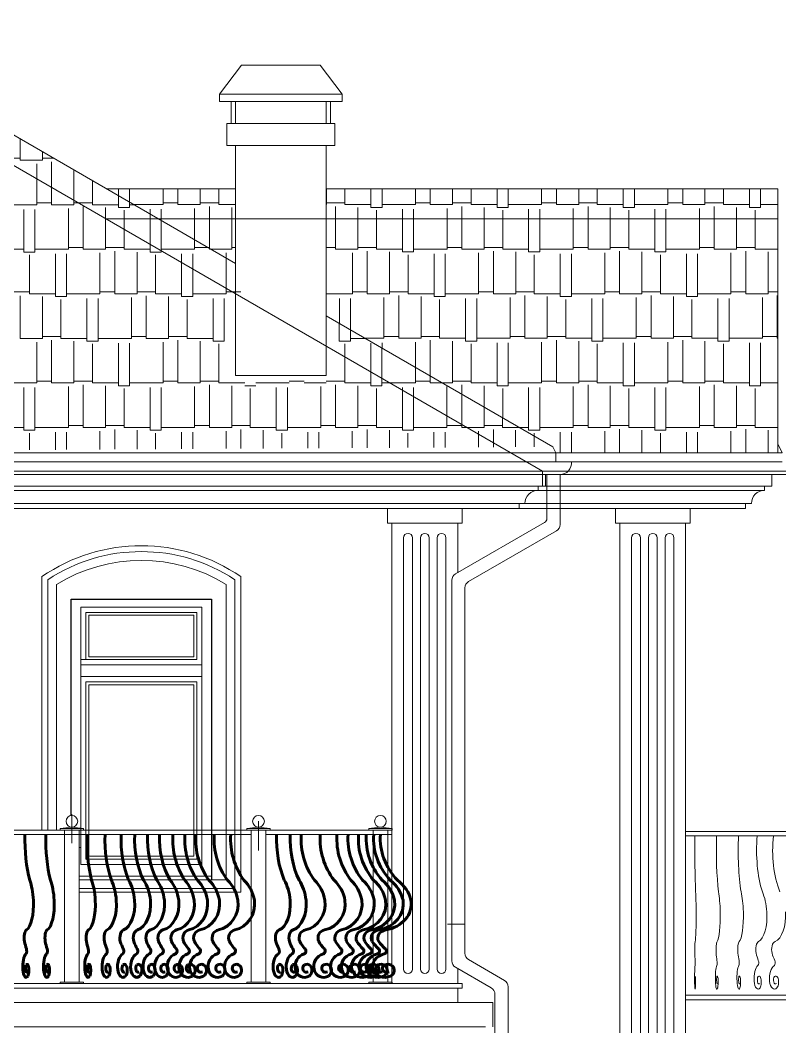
# Model space of a CAD drawing. Header units: millimetres. Extents: x -133165 to 20117, y 15722 to 63536.
# Drawn here: x -30201 to -25002, y 51679 to 58565 of the extents above; entities that cross this region are included whole.
import ezdxf

# ---------------------------------------------------------------- set-up
doc = ezdxf.new("R2010")
doc.units = ezdxf.units.MM
doc.layers.get('0').update_dxf_attribs({"lineweight": 15})
doc.layers.add('balustrade', color=60, linetype='Continuous')
for name, color, linetype, lineweight in [('doors', 32, 'Continuous', 15), ('friz', 173, 'Continuous', 15), ('hatch', 8, 'Continuous', 5), ('wall', 5, 'Continuous', 60)]:
    doc.layers.add(name, color=color, linetype=linetype, lineweight=lineweight)
pattern_1 = [(0, (-6668.25, 0), (647.7, 304.8), [152.4, -127, 177.8, -76.2, 228.6, -101.6]), (0, (-6515.85, 12.7), (647.7, 304.8), [127, -482.6, 101.6, -152.4]), (0, (-6211.05, -19.05), (647.7, 304.8), [76.2, -787.4]), (90, (-6668.25, 0), (-215.9, 304.8), [292.1, -927.1]), (90, (-6515.85, 0), (-215.9, 304.8), [285.75, -933.45]), (90, (-6388.85, 0), (-215.9, 304.8), [266.7, -952.5]), (90, (-6211.05, -19.05), (-215.9, 304.8), [292.1, -927.1]), (90, (-6134.85, -19.05), (-215.9, 304.8), [292.1, -927.1]), (90, (-5906.25, 0), (-215.9, 304.8), [279.4, -939.8])]

# ---------------------------------------------------------------- blocks, each defined once
blk = doc.blocks.new('A$C5A567AD7')
at = {"layer": 'wall', "color": 251, "ltscale": 100, "const_width": 10}
blk.add_lwpolyline([(89.3, 0, -0.185604), (4.2, -271.8, 0.164154), (-62.6, -391.3, 0.401799), (62.1, -567.2, -0.487781), (98, -636.6, -0.054114), (64.8, -679.6, 0.566041), (70, -710.3, -0.405124), (126.7, -803.9, -0.498628), (38.7, -842.2, -0.46591), (30.4, -780.5, -0.316922), (68.1, -775.9, -0.956284), (45.2, -817.3)], format="xyb", dxfattribs=at)

msp = doc.modelspace()

# ---------------------------------------------------------------- hatches: boundary and pattern name
at = {"ltscale": 10}
h = msp.add_hatch(dxfattribs=at)
h.set_pattern_fill('AR-RSHKE', color=256, style=0)
h.set_pattern_definition(pattern_1)
h.paths.add_polyline_path([(-28726.9, 57204.6), (-28726.9, 57411), (-29611.9, 57411), (-29254.4, 57204.6)])
h = msp.add_hatch(dxfattribs=at)
h.set_pattern_fill('AR-RSHKE', color=256, style=0)
h.set_pattern_definition(pattern_1)
h.paths.add_polyline_path([(-25016.3, 57204.6), (-25016.3, 57411), (-28106.9, 57411), (-28106.9, 57204.6)])
h = msp.add_hatch(dxfattribs=at)
h.set_pattern_fill('AR-RSHKE', color=256, style=0)
h.set_pattern_definition(pattern_1)
h.paths.add_polyline_path([(-28726.9, 56900), (-28726.9, 57204.6), (-29254.4, 57204.6)])
h = msp.add_hatch(dxfattribs=at)
h.set_pattern_fill('AR-RSHKE', color=256, style=0)
h.set_pattern_definition(pattern_1)
h.paths.add_polyline_path([(-28106.9, 57204.6), (-28106.9, 56542.1), (-26556.9, 55647.2), (-26536.2, 55604.5), (-25016.3, 55604.5), (-25016.3, 57204.6)])

# ---------------------------------------------------------------- linework, layer by layer
for p, q in [((-28726.9, 56900), (-31610.4, 58564.8)), ((-26626.9, 55479.8), (-31606.9, 58355)), ((-28686.9, 58257.9), (-28836.9, 58057.9)), ((-28686.9, 58257.9), (-28146.9, 58257.6)), ((-28146.9, 58257.6), (-27996.9, 58057.6)), ((-28836.9, 58007.9), (-28836.9, 58057.9)), ((-28836.9, 58057.9), (-27996.9, 58057.6)), ((-27996.9, 58007.6), (-27996.9, 58057.6)), ((-28836.9, 58007.9), (-27996.9, 58007.6)), ((-28756.9, 57857.9), (-28756.9, 58007.9)), ((-28756.9, 58007.9), (-28756.9, 57857.9)), ((-28726.9, 58007.9), (-28726.9, 57857.9)), ((-28106.9, 58007.6), (-28106.9, 57857.6)), ((-28076.9, 57857.6), (-28076.9, 58007.6)), ((-28076.9, 58007.6), (-28076.9, 57857.6)), ((-28786.9, 57707.9), (-28786.9, 57857.9)), ((-28786.9, 57857.9), (-28756.9, 57857.9)), ((-28046.9, 57857.9), (-28786.9, 57857.9)), ((-28046.9, 57707.6), (-28046.9, 57857.6)), ((-30201.4, 57607.2), (-30201.4, 57751.3)), ((-28786.9, 57707.6), (-28046.9, 57707.6)), ((-28726.9, 57707.6), (-28726.9, 56134.3)), ((-28726.9, 57557.2), (-28726.9, 57707.2)), ((-28106.9, 57707.6), (-28106.9, 56134.3)), ((-28106.9, 57557.2), (-28106.9, 57707.2)), ((-30049, 57607.2), (-30049, 57663.3)), ((-30303, 57619.9), (-30201.4, 57619.9)), ((-30201.4, 57607.2), (-30049, 57607.2)), ((-30087.1, 57302.4), (-30087.1, 57581.8)), ((-30049, 57619.9), (-29973.7, 57619.9)), ((-29985.5, 57302.4), (-29985.5, 57594.5)), ((-29833.1, 57302.4), (-29833.1, 57538.7)), ((-29706.1, 57302.4), (-29706.1, 57465.4)), ((-29611.9, 57411), (-28726.9, 57411)), ((-29528.3, 57283.3), (-29528.3, 57362.7)), ((-28106.9, 57411), (-25016.3, 57411)), ((-25016.3, 55604.5), (-25016.3, 57411)), ((-30315.7, 57302.4), (-30087.1, 57302.4)), ((-30087.1, 57315.1), (-29985.5, 57315.1)), ((-29985.5, 57302.4), (-29833.1, 57302.4)), ((-29833.1, 57315.1), (-29706.1, 57315.1)), ((-29706.1, 57302.4), (-29528.3, 57302.4)), ((-29452.1, 57283.3), (-29452.1, 57318.7)), ((-29452.1, 57302.4), (-29423.8, 57302.4)), ((-30176, 56978.6), (-30176, 57270.6)), ((-30099.8, 56978.6), (-30099.8, 57270.6)), ((-29871.2, 56997.6), (-29871.2, 57277)), ((-29769.6, 56997.6), (-29769.6, 57289.7)), ((-29617.2, 56997.6), (-29617.2, 57283.3)), ((-29528.3, 57283.3), (-29452.1, 57283.3)), ((-29490.2, 56997.6), (-29490.2, 57264.3)), ((-29312.4, 56978.6), (-29312.4, 57238.1)), ((-25016.3, 57204.6), (-29614.4, 57204.6)), ((-29236.2, 56978.6), (-29236.2, 57194.1)), ((-29007.6, 56997.6), (-29007.6, 57062.1)), ((-30353.8, 56997.6), (-30176, 56997.6)), ((-30176, 56978.6), (-30099.8, 56978.6)), ((-30137.9, 56692.8), (-30137.9, 56959.5)), ((-30099.8, 56997.6), (-29871.2, 56997.6)), ((-29960.1, 56673.8), (-29960.1, 56965.8)), ((-29883.9, 56673.8), (-29883.9, 56965.8)), ((-29871.2, 57010.3), (-29769.6, 57010.3)), ((-29769.6, 56997.6), (-29617.2, 56997.6)), ((-29655.3, 56692.8), (-29655.3, 56972.2)), ((-29617.2, 57010.3), (-29490.2, 57010.3)), ((-29553.7, 56692.8), (-29553.7, 56984.9)), ((-29490.2, 56997.6), (-29312.4, 56997.6)), ((-29401.3, 56692.8), (-29401.3, 56978.6)), ((-29312.4, 56978.6), (-29236.2, 56978.6)), ((-29274.3, 56692.8), (-29274.3, 56959.5)), ((-29236.2, 56997.6), (-29007.6, 56997.6)), ((-29096.5, 56673.8), (-29096.5, 56965.8)), ((-29020.3, 56673.8), (-29020.3, 56965.8)), ((-29007.6, 57010.3), (-28917.9, 57010.3)), ((-28906, 56997.6), (-28906, 57003.4)), ((-28906, 56997.6), (-28895.9, 56997.6)), ((-28791.7, 56692.8), (-28791.7, 56937.4)), ((-30264.9, 56705.5), (-30137.9, 56705.5)), ((-30201.4, 56388), (-30201.4, 56680.1)), ((-30137.9, 56692.8), (-29960.1, 56692.8)), ((-30049, 56388), (-30049, 56673.8)), ((-29960.1, 56673.8), (-29883.9, 56673.8)), ((-29883.9, 56692.8), (-29655.3, 56692.8)), ((-29655.3, 56705.5), (-29553.7, 56705.5)), ((-29553.7, 56692.8), (-29401.3, 56692.8)), ((-29401.3, 56705.5), (-29274.3, 56705.5)), ((-29337.8, 56388), (-29337.8, 56680.1)), ((-29274.3, 56692.8), (-29096.5, 56692.8)), ((-29185.4, 56388), (-29185.4, 56673.8)), ((-29096.5, 56673.8), (-29020.3, 56673.8)), ((-29020.3, 56692.8), (-28791.7, 56692.8)), ((-28791.7, 56705.5), (-28690.1, 56705.5)), ((-29922, 56388), (-29922, 56654.7)), ((-29744.2, 56368.9), (-29744.2, 56661.1)), ((-29668, 56368.9), (-29668, 56661.1)), ((-29439.4, 56388), (-29439.4, 56667.4)), ((-29058.4, 56388), (-29058.4, 56654.7)), ((-28880.6, 56368.9), (-28880.6, 56661.1)), ((-28804.4, 56368.9), (-28804.4, 56661.1)), ((-26556.9, 55647.2), (-28106.9, 56542.1)), ((-28017, 56368.9), (-28017, 56490.2)), ((-30049, 56400.7), (-29922, 56400.7)), ((-29439.4, 56400.7), (-29337.8, 56400.7)), ((-29185.4, 56400.7), (-29058.4, 56400.7)), ((-27940.8, 56368.9), (-27940.8, 56446.2)), ((-30201.4, 56388), (-30049, 56388)), ((-30087.1, 56083.2), (-30087.1, 56362.6)), ((-29985.5, 56083.2), (-29985.5, 56375.3)), ((-29922, 56388), (-29744.2, 56388)), ((-29833.1, 56083.2), (-29833.1, 56368.9)), ((-29744.2, 56368.9), (-29668, 56368.9)), ((-29706.1, 56083.2), (-29706.1, 56349.9)), ((-29668, 56388), (-29439.4, 56388)), ((-29528.3, 56064.2), (-29528.3, 56356.2)), ((-29452.1, 56064.2), (-29452.1, 56356.2)), ((-29337.8, 56388), (-29185.4, 56388)), ((-29223.5, 56083.2), (-29223.5, 56362.6)), ((-29121.9, 56083.2), (-29121.9, 56375.3)), ((-29058.4, 56388), (-28880.6, 56388)), ((-28969.5, 56083.2), (-28969.5, 56368.9)), ((-28880.6, 56368.9), (-28804.4, 56368.9)), ((-28842.5, 56083.2), (-28842.5, 56349.9)), ((-28017, 56368.9), (-27940.8, 56368.9)), ((-27978.9, 56083.2), (-27978.9, 56349.9)), ((-27940.8, 56388), (-27840, 56388)), ((-27801.1, 56064.2), (-27801.1, 56356.2)), ((-27724.9, 56064.2), (-27724.9, 56321.5)), ((-28726.9, 56134.3), (-28106.9, 56134.3)), ((-27496.3, 56083.2), (-27496.3, 56189.5)), ((-27394.7, 56083.2), (-27394.7, 56130.9)), ((-30315.7, 56083.2), (-30087.1, 56083.2)), ((-30087.1, 56095.9), (-29985.5, 56095.9)), ((-29985.5, 56083.2), (-29833.1, 56083.2)), ((-29871.2, 55778.4), (-29871.2, 56057.8)), ((-29833.1, 56095.9), (-29706.1, 56095.9)), ((-29769.6, 55778.4), (-29769.6, 56070.5)), ((-29706.1, 56083.2), (-29528.3, 56083.2)), ((-29617.2, 55778.4), (-29617.2, 56064.2)), ((-29528.3, 56064.2), (-29452.1, 56064.2)), ((-29452.1, 56083.2), (-29223.5, 56083.2)), ((-29223.5, 56095.9), (-29121.9, 56095.9)), ((-29121.9, 56083.2), (-28969.5, 56083.2)), ((-29007.6, 55778.4), (-29007.6, 56057.8)), ((-28969.5, 56095.9), (-28842.5, 56095.9)), ((-28906, 55778.4), (-28906, 56070.5)), ((-28842.5, 56083.2), (-28664.7, 56083.2)), ((-28753.6, 55778.4), (-28753.6, 56064.2)), ((-28664.7, 56064.2), (-28588.5, 56064.2)), ((-28588.5, 56083.2), (-28359.9, 56083.2)), ((-28359.9, 56095.9), (-28258.3, 56095.9)), ((-28258.3, 56083.2), (-28105.9, 56083.2)), ((-28144, 55778.4), (-28144, 56057.8)), ((-28105.9, 56095.9), (-27978.9, 56095.9)), ((-28042.4, 55778.4), (-28042.4, 56070.5)), ((-27978.9, 56083.2), (-27801.1, 56083.2)), ((-27890, 55778.4), (-27890, 56064.2)), ((-27801.1, 56064.2), (-27724.9, 56064.2)), ((-27724.9, 56083.2), (-27496.3, 56083.2)), ((-27496.3, 56095.9), (-27394.7, 56095.9)), ((-27394.7, 56083.2), (-27312.1, 56083.2)), ((-27280.4, 55778.4), (-27280.4, 56057.8)), ((-30176, 55759.3), (-30176, 56051.4)), ((-30099.8, 55759.3), (-30099.8, 56051.4)), ((-29490.2, 55778.4), (-29490.2, 56045.1)), ((-29312.4, 55759.3), (-29312.4, 56051.4)), ((-29236.2, 55759.3), (-29236.2, 56051.4)), ((-28626.6, 55778.4), (-28626.6, 56045.1)), ((-28448.8, 55759.3), (-28448.8, 56051.4)), ((-28372.6, 55759.3), (-28372.6, 56051.4)), ((-27763, 55778.4), (-27763, 56045.1)), ((-27585.2, 55759.3), (-27585.2, 56051.4)), ((-27509, 55759.3), (-27509, 56051.4)), ((-27178.8, 55778.4), (-27178.8, 56006.2)), ((-27026.4, 55778.4), (-27026.4, 55918.2)), ((-30353.8, 55778.4), (-30176, 55778.4)), ((-30099.8, 55778.4), (-29871.2, 55778.4)), ((-29871.2, 55791.1), (-29769.6, 55791.1)), ((-29769.6, 55778.4), (-29617.2, 55778.4)), ((-29617.2, 55791.1), (-29490.2, 55791.1)), ((-29490.2, 55778.4), (-29312.4, 55778.4)), ((-29236.2, 55778.4), (-29007.6, 55778.4)), ((-29007.6, 55791.1), (-28906, 55791.1)), ((-28906, 55778.4), (-28753.6, 55778.4)), ((-28753.6, 55791.1), (-28626.6, 55791.1)), ((-28626.6, 55778.4), (-28448.8, 55778.4)), ((-28372.6, 55778.4), (-28144, 55778.4)), ((-28144, 55791.1), (-28042.4, 55791.1)), ((-28042.4, 55778.4), (-27890, 55778.4)), ((-27890, 55791.1), (-27763, 55791.1)), ((-27763, 55778.4), (-27585.2, 55778.4)), ((-27509, 55778.4), (-27280.4, 55778.4)), ((-27280.4, 55791.1), (-27178.8, 55791.1)), ((-27178.8, 55778.4), (-27026.4, 55778.4)), ((-27026.4, 55791.1), (-26899.4, 55791.1)), ((-26899.4, 55778.4), (-26899.4, 55844.9)), ((-26899.4, 55778.4), (-26784.2, 55778.4)), ((-30176, 55759.3), (-30099.8, 55759.3)), ((-30137.9, 55625.5), (-30137.9, 55740.3)), ((-29960.1, 55626.6), (-29960.1, 55746.7)), ((-29883.9, 55627.1), (-29883.9, 55746.7)), ((-29655.3, 55628.4), (-29655.3, 55753)), ((-29553.7, 55629.1), (-29553.7, 55765.7)), ((-29401.3, 55630), (-29401.3, 55759.3)), ((-29312.4, 55759.3), (-29236.2, 55759.3)), ((-29274.3, 55630.8), (-29274.3, 55740.3)), ((-29096.5, 55631.8), (-29096.5, 55746.7)), ((-29020.3, 55632.3), (-29020.3, 55746.7)), ((-28791.7, 55633.7), (-28791.7, 55753)), ((-28690.1, 55634.3), (-28690.1, 55765.7)), ((-28537.7, 55635.2), (-28537.7, 55759.3)), ((-28448.8, 55759.3), (-28372.6, 55759.3)), ((-28410.7, 55636), (-28410.7, 55740.3)), ((-28232.9, 55637), (-28232.9, 55746.7)), ((-28156.7, 55637.5), (-28156.7, 55746.7)), ((-27928.1, 55638.9), (-27928.1, 55753)), ((-27826.5, 55639.5), (-27826.5, 55765.7)), ((-27674.1, 55640.4), (-27674.1, 55759.3)), ((-27585.2, 55759.3), (-27509, 55759.3)), ((-27547.1, 55641.2), (-27547.1, 55740.3)), ((-27369.3, 55642.3), (-27369.3, 55746.7)), ((-27293.1, 55642.7), (-27293.1, 55746.7)), ((-27064.5, 55644.1), (-27064.5, 55753)), ((-26962.9, 55644.7), (-26962.9, 55765.7)), ((-26810.5, 55645.7), (-26810.5, 55759.3)), ((-26683.5, 55646.4), (-26683.5, 55720.3)), ((-26556.9, 55647.2), (-26536.2, 55604.5)), ((-25016.3, 55666.5), (-24986.2, 55604.5)), ((-45682.6, 55604.5), (-24986.2, 55604.5)), ((-26536.2, 55604.5), (-26536.2, 55543.2)), ((-44437.6, 55543.2), (-24986.2, 55543.2)), ((-26168.3, 55543.2), (-26276.2, 55543.2)), ((-45611.9, 55456.7), (-25056.9, 55456.7)), ((-44346.9, 55479.8), (-24901, 55479.8)), ((-26626.9, 55479.8), (-26626.9, 55378.2)), ((-26606.9, 55456.7), (-26606.9, 55378.2)), ((-26246.8, 55456.7), (-26606.9, 55456.7)), ((-26596.7, 55457.7), (-26596.7, 55155)), ((-26488.8, 55456.7), (-26596.7, 55456.7)), ((-26506.7, 55457.7), (-26506.7, 55114.6)), ((-25056.9, 55456.7), (-25056.9, 55378.2)), ((-24956.8, 55456.7), (-25056.9, 55456.7)), ((-45561.9, 55378.2), (-25106.9, 55378.2)), ((-44296.7, 55378.2), (-25056.9, 55378.2)), ((-26606.9, 55378.2), (-26656.9, 55378.2)), ((-26656.9, 55348.2), (-26656.9, 55378.2)), ((-25056.9, 55378.2), (-25106.9, 55378.2)), ((-25106.9, 55348.2), (-25106.9, 55378.2)), ((-45561.9, 55348.2), (-25106.9, 55348.2)), ((-45431.9, 55258.2), (-25236.9, 55258.2)), ((-26746.9, 55258.2), (-26786.9, 55258.2)), ((-26786.9, 55258.2), (-26786.9, 55224.2)), ((-26786.9, 55258.2), (-26746.9, 55258.2)), ((-26786.9, 55258.2), (-26786.9, 55258.2)), ((-25196.9, 55258.2), (-25236.9, 55258.2)), ((-25236.9, 55258.2), (-25236.9, 55224.2)), ((-25236.9, 55258.2), (-25196.9, 55258.2)), ((-25236.9, 55258.2), (-25236.9, 55258.2)), ((-45431.9, 55224.2), (-25236.9, 55224.2)), ((-27686.9, 55224.2), (-27686.9, 55124.2)), ((-27176.9, 55224.2), (-27176.9, 55124.2)), ((-26126.9, 55224.2), (-26126.9, 55124.2)), ((-25616.9, 55224.2), (-25616.9, 55124.2)), ((-27686.9, 55124.2), (-27176.9, 55124.2)), ((-27656.9, 55124.2), (-27656.9, 51974.3)), ((-27222.4, 54776.4), (-26611.7, 55129)), ((-27206.9, 55124.2), (-27206.9, 54785.4)), ((-26126.9, 55124.2), (-25616.9, 55124.2)), ((-26096.9, 55124.2), (-26096.9, 48414.6)), ((-25646.9, 48414.6), (-25646.9, 55124.2)), ((-27576.9, 55024.2), (-27576.9, 52074.3)), ((-27516.9, 55024.2), (-27516.9, 52074.3)), ((-27461.9, 55024.2), (-27461.9, 52074.3)), ((-27401.9, 55024.2), (-27401.9, 52074.3)), ((-27346.9, 55024.2), (-27346.9, 52074.3)), ((-27286.9, 55024.2), (-27286.9, 52074.3)), ((-27132.4, 54724.5), (-26531.7, 55071.3)), ((-26016.9, 55024.2), (-26016.9, 48514.6)), ((-25956.9, 55024.2), (-25956.9, 48514.6)), ((-25901.9, 55024.2), (-25901.9, 48514.6)), ((-25841.9, 55024.2), (-25841.9, 48514.6)), ((-25786.9, 55024.2), (-25786.9, 48514.6)), ((-25726.9, 55024.2), (-25726.9, 48514.6)), ((-27247.4, 52129.7), (-27247.4, 54733.1)), ((-27157.4, 52181.7), (-27157.4, 54681.2)), ((-29847.3, 52934.3), (-29847.3, 53134.3)), ((-27656.9, 53024.6), (-31236.9, 53024.6)), ((-29897.3, 53024.6), (-31236.9, 53024.6)), ((-29850.3, 53044.6), (-29927.3, 53034.6)), ((-29767.3, 53034.6), (-29927.3, 53034.6)), ((-29927.3, 53024.6), (-29927.3, 53034.6)), ((-29767.3, 53024.6), (-29927.3, 53024.6)), ((-29897.3, 53024.6), (-29897.3, 51984.3)), ((-29767.3, 53034.6), (-29847.3, 53044.6)), ((-29797.3, 53024.6), (-29797.3, 51984.3)), ((-29767.3, 53024.6), (-29767.3, 53034.6)), ((-28573, 53044.6), (-28650, 53034.6)), ((-28490, 53034.6), (-28650, 53034.6)), ((-28650, 53024.6), (-28650, 53034.6)), ((-28490, 53024.6), (-28650, 53024.6)), ((-28620, 53024.6), (-28620, 51984.3)), ((-28570, 52884.6), (-28570, 53084.6)), ((-28490, 53034.6), (-28570, 53044.6)), ((-28520, 53024.6), (-28520, 51984.3)), ((-28490, 53024.6), (-28490, 53034.6)), ((-27738.7, 53044.6), (-27815.7, 53034.6)), ((-27655.7, 53034.6), (-27815.7, 53034.6)), ((-27815.7, 53024.6), (-27815.7, 53034.6)), ((-27655.7, 53024.6), (-27815.7, 53024.6)), ((-27785.7, 53024.6), (-27785.7, 51984.3)), ((-27655.7, 53034.6), (-27735.7, 53044.6)), ((-27685.7, 53024.6), (-27685.7, 51984.3)), ((-27655.7, 53024.6), (-27655.7, 53034.6)), ((-28620, 52994.6), (-31236.9, 52994.6)), ((-29897.3, 52994.6), (-31236.9, 52994.6)), ((-28620, 52994.6), (-29797.3, 52994.6)), ((-27656.9, 52994.6), (-28520, 52994.6)), ((-25646.9, 53014.6), (-24686.8, 53014.6)), ((-25646.9, 52984.6), (-24686.8, 52984.6)), ((-29797.3, 52684.6), (-28914.7, 52684.6)), ((-27157.4, 52380.8), (-27277.4, 52380.8)), ((-27132.4, 52138.4), (-26887, 51996.7)), ((-27222.4, 52086.4), (-26977, 51944.8)), ((-27206.9, 52077.5), (-27206.9, 51974.3)), ((-27176.9, 51974.3), (-43826.9, 51974.3)), ((-27176.9, 51944.3), (-43796.9, 51944.3)), ((-27206.9, 51844.6), (-27206.9, 51944.3)), ((-27176.9, 51944.3), (-27176.9, 51974.3)), ((-26862, 51570.8), (-26862, 51953.4)), ((-26952, 51622.8), (-26952, 51901.5)), ((-24651.9, 51894.3), (-25646.9, 51894.6)), ((-24681.9, 51864.6), (-25646.9, 51864.6)), ((-25061.9, 51864.6), (-25031.9, 51864.6)), ((-26966.9, 51844.6), (-44006.9, 51844.6)), ((-26966.9, 51844.6), (-26966.9, 51679.6)), ((-30916.9, 51678.6), (-27016.9, 51678.6))]:
    msp.add_line(p, q, dxfattribs=at)
for points in [[(-29767.3, 53034.6), (-29927.3, 53034.6), (-29927.3, 53024.6), (-29767.3, 53024.6)], [(-28490, 53034.6), (-28650, 53034.6), (-28650, 53024.6), (-28490, 53024.6)], [(-27655.7, 53034.6), (-27815.7, 53034.6), (-27815.7, 53024.6), (-27655.7, 53024.6)], [(-29767.3, 51984.3), (-29927.3, 51984.3), (-29927.3, 51974.3), (-29767.3, 51974.3)], [(-28490, 51984.3), (-28650, 51984.3), (-28650, 51974.3), (-28490, 51974.3)], [(-27655.7, 51984.3), (-27815.7, 51984.3), (-27815.7, 51974.3), (-27655.7, 51974.3)]]:
    msp.add_lwpolyline(points, close=True, dxfattribs=at)
for centre in [(-29847.3, 53084.6), (-28570, 53084.6), (-27735.7, 53084.6)]:
    msp.add_circle(centre, 40, dxfattribs=at)
for centre, radius, start, end in [((-26506.8, 55535.5), 78.9, 270, 5.56603), ((-26656.9, 55258.2), 90, 90, 180), ((-25106.9, 55258.2), 90, 90, 180), ((-26626.7, 55155), 30, 300, 0), ((-26556.7, 55114.6), 50, 300, 0), ((-27546.9, 55024.2), 30, 0, 180), ((-27431.9, 55024.2), 30, 0, 180), ((-27316.9, 55024.2), 30, 0, 180), ((-25986.9, 55024.2), 30, 0, 180), ((-25871.9, 55024.2), 30, 0, 180), ((-25756.9, 55024.2), 30, 0, 180), ((-27197.4, 54733.1), 50, 120, 180), ((-27107.4, 54681.2), 50, 120, 180), ((-27197.4, 52129.7), 50, 180, 240), ((-27107.4, 52181.7), 50, 180, 240), ((-27546.9, 52074.3), 30, 180, 0), ((-27431.9, 52074.3), 30, 180, 0), ((-27316.9, 52074.3), 30, 180, 0), ((-26912, 51953.4), 50, 0, 60), ((-27002, 51901.5), 50, 0, 60)]:
    msp.add_arc(centre, radius, start, end, dxfattribs=at)
at = {"ltscale": 10, "extrusion": (0, 0, -1)}
for centre, major_axis, ratio, start_param, end_param in [((-25560.4, 52885.7, -3.5), (0, 456.3), 0.0508, 4.041777, 4.930935), ((-25367.2, 52885.7, -3.5), (0, 456.3), 0.1524, 4.041777, 4.930935), ((-25195.8, 52885.7, -3.5), (0, 456.3), 0.2, 4.041777, 4.930935), ((-24978.7, 52885.7, -3.5), (0, 456.3), 0.4, 4.041777, 4.930935), ((-24823.3, 52885.7, -3.5), (0, 456.3), 0.5, 4.041777, 4.930935), ((-25587, 52419.5, -3.5), (0, 246.3), 0.0508, 0.735683, 1.386495), ((-25446.9, 52419.5, -3.5), (0, 246.3), 0.1524, 0.735683, 1.386495), ((-25300.3, 52419.5, -3.5), (0, 246.3), 0.2, 0.735683, 1.386495), ((-25187.8, 52419.5, -3.5), (0, 246.3), 0.4, 0.735683, 1.386495), ((-25583.7, 52438.3, -3.5), (0, 179.2), 0.0508, 1.423157, 2.951382), ((-25437, 52438.3, -3.5), (0, 179.2), 0.1524, 1.423157, 2.951382), ((-25287.4, 52438.3, -3.5), (0, 179.2), 0.2, 1.423157, 2.951382), ((-25161.9, 52438.3, -3.5), (0, 179.2), 0.4, 1.423157, 2.951382), ((-25052.2, 52438.3, -3.5), (0, 179.2), 0.5, 1.423157, 2.951382), ((-25581.4, 52206.3, -3.5), (0, 57), 0.0508, 4.282126, 6.097425), ((-25430.2, 52206.3, -3.5), (0, 57), 0.1524, 4.282126, 6.097425), ((-25278.5, 52206.3, -3.5), (0, 57), 0.2, 4.282126, 6.097425), ((-25144.1, 52206.3, -3.5), (0, 57), 0.4, 4.282126, 6.097425), ((-25030, 52206.3, -3.5), (0, 57), 0.5, 4.282126, 6.097425), ((-25571.5, 52333.6, -3.5), (0, 289.2), 0.0508, 3.946678, 4.162923), ((-25582.8, 52117.3, -3.5), (0, 20.9), 0.0508, 0.709643, 2.769944), ((-25400.6, 52333.6, -3.5), (0, 289.2), 0.1524, 3.946678, 4.162923), ((-25434.4, 52117.3, -3.5), (0, 20.9), 0.1524, 0.709643, 2.769944), ((-25239.5, 52333.6, -3.5), (0, 289.2), 0.2, 3.946678, 4.162923), ((-25283.9, 52117.3, -3.5), (0, 20.9), 0.2, 0.709643, 2.769944), ((-25066.2, 52333.6, -3.5), (0, 289.2), 0.4, 3.946678, 4.162923), ((-25155, 52117.3, -3.5), (0, 20.9), 0.4, 0.709643, 2.769944), ((-24932.6, 52333.6, -3.5), (0, 289.2), 0.5, 3.946678, 4.162923), ((-25043.7, 52117.3, -3.5), (0, 20.9), 0.5, 0.709643, 2.769944), ((-25581.2, 52010.3, -3.5), (0, 90.4), 0.0508, 4.486884, 6.026547), ((-25429.8, 52010.3, -3.5), (0, 90.4), 0.1524, 4.486884, 6.026547), ((-25277.8, 52010.3, -3.5), (0, 90.4), 0.2, 4.486884, 6.026547), ((-25142.8, 52010.3, -3.5), (0, 90.4), 0.4, 4.486884, 6.026547), ((-25028.4, 52010.3, -3.5), (0, 90.4), 0.5, 4.486884, 6.026547), ((-25581.6, 51999.1, -3.5), (0, 27.2), 0.0508, 2.682029, 5.734251), ((-25581.4, 51988.9, -3.5), (0, 37.9), 0.0508, -0.491946, 0.735688), ((-25581.9, 51985.6, -3.5), (0, 46.7), 0.0508, 0.832473, 2.576494), ((-25430.7, 51999.1, -3.5), (0, 27.2), 0.1524, 2.682029, 5.734251), ((-25430.2, 51988.9, -3.5), (0, 37.9), 0.1524, -0.491946, 0.735688), ((-25431.6, 51985.6, -3.5), (0, 46.7), 0.1524, 0.832473, 2.576494), ((-25279.1, 51999.1, -3.5), (0, 27.2), 0.2, 2.682029, 5.734251), ((-25278.4, 51988.9, -3.5), (0, 37.9), 0.2, -0.491946, 0.735688), ((-25280.2, 51985.6, -3.5), (0, 46.7), 0.2, 0.832473, 2.576494), ((-25145.4, 51999.1, -3.5), (0, 27.2), 0.4, 2.682029, 5.734251), ((-25143.9, 51988.9, -3.5), (0, 37.9), 0.4, -0.491946, 0.735688), ((-25147.6, 51985.6, -3.5), (0, 46.7), 0.4, 0.832473, 2.576494), ((-25031.7, 51999.1, -3.5), (0, 27.2), 0.5, 2.682029, 5.734251), ((-25029.8, 51988.9, -3.5), (0, 37.9), 0.5, -0.491946, 0.735688), ((-25034.4, 51985.6, -3.5), (0, 46.7), 0.5, 0.832473, 2.576494), ((-25582.3, 52006.2, -3.5), (0, 69.1), 0.0508, 2.62712, 4.477318), ((-25432.9, 52006.2, -3.5), (0, 69.1), 0.1524, 2.62712, 4.477318), ((-25282, 52006.2, -3.5), (0, 69.1), 0.2, 2.62712, 4.477318), ((-25151.2, 52006.2, -3.5), (0, 69.1), 0.4, 2.62712, 4.477318), ((-25038.9, 52006.2, -3.5), (0, 69.1), 0.5, 2.62712, 4.477318)]:
    msp.add_ellipse(centre, major_axis=major_axis, ratio=ratio, start_param=start_param, end_param=end_param, dxfattribs=at)
at = {"layer": 'doors', "ltscale": 100}
for p, q in [((-28956.9, 54549.6), (-29786.9, 54549.6)), ((-28992.9, 54513.6), (-29750.9, 54513.6)), ((-29012.9, 54493.6), (-29730.9, 54493.6)), ((-28992.9, 54190.6), (-29786.9, 54190.6)), ((-28956.9, 54154.6), (-29786.9, 54154.6)), ((-28956.9, 54074.6), (-29786.9, 54074.6)), ((-29797.3, 52905.3), (-29786.2, 52905.3))]:
    msp.add_line(p, q, dxfattribs=at)
for points in [[(-29786.9, 54154.6), (-29786.9, 54549.6), (-28956.9, 54549.6), (-28956.9, 54154.6)], [(-28992.9, 54190.6), (-29750.9, 54190.6), (-29750.9, 54513.6), (-28992.9, 54513.6), (-28992.9, 54190.6)], [(-29012.9, 54210.6), (-29730.9, 54210.6), (-29730.9, 54493.6), (-29012.9, 54493.6), (-29012.9, 54210.6)], [(-28956.9, 54154.6), (-28956.9, 52789.6), (-29786.9, 52789.6), (-29786.9, 54154.6)], [(-29750.9, 53014.6), (-29750.9, 54038.6), (-28992.9, 54038.6), (-28992.9, 52825.6), (-29750.9, 52825.6), (-29750.9, 54038.6)], [(-29730.9, 52845.6), (-29730.9, 54018.6), (-29012.9, 54018.6), (-29012.9, 53517.1), (-29012.9, 52845.6), (-29730.9, 52845.6)], [(-28992.9, 54038.6), (-28992.9, 53014.6)], [(-28891.8, 52709.6), (-29797.3, 52709.6)]]:
    msp.add_lwpolyline(points, dxfattribs=at)
at = {"layer": 'friz', "ltscale": 50}
for p, q in [((-28691.8, 53026.5), (-28691.7, 54758.7)), ((-28691.8, 52599.6), (-28691.7, 54758.7)), ((-28731.8, 52624.6), (-28731.7, 54737.4)), ((-28936.9, 52624.6), (-29797.3, 52624.6)), ((-29797.3, 52624.6), (-28731.8, 52624.6)), ((-29797.3, 52599.6), (-28691.8, 52599.6))]:
    msp.add_line(p, q, dxfattribs=at)
for points in [[(-30051.8, 53024.6), (-30051.8, 54758.8)], [(-30051.8, 53024.6), (-30051.8, 54758.8)], [(-30011.8, 53024.6), (-30011.8, 54737.5)], [(-29951.8, 53024.6), (-29951.8, 54704.6)], [(-29951.8, 53024.6), (-29951.8, 54704.6)], [(-28791.8, 54704.6), (-28791.8, 52684.6), (-29797.3, 52684.6)], [(-28791.8, 54704.6), (-28791.8, 53054.6)]]:
    msp.add_lwpolyline(points, dxfattribs=at)
at = {"layer": 'friz', "lineweight": 30, "ltscale": 50}
msp.add_lwpolyline([(-29851.8, 53124.4), (-29851.8, 54604.6), (-28891.8, 54604.6), (-28891.8, 52684.6)], dxfattribs=at)
at = {"layer": 'friz', "ltscale": 50}
for radius, start, end in [(1201.4, 55.52288, 124.47083), (1161.4, 56.5553, 123.43834), (1101.4, 58.22516, 121.77484)]:
    msp.add_arc((-29371.8, 53768.3), radius, start, end, dxfattribs=at)
at = {"layer": 'hatch', "lineweight": 20, "ltscale": 50}
msp.add_line((-27656.9, 52994.6), (-28520, 52994.6), dxfattribs=at)

# ---------------------------------------------------------------- block references
at = {"layer": 'balustrade', "ltscale": 100, "yscale": 1.149999999994179, "zscale": 1.15}
for p, xscale in [((-30134.1, 52994.6), -0.3810000000521541), ((-29992.1, 52994.6), -0.3810000000521541), ((-29710.6, 52994.6), -0.3810000000521541), ((-29575, 52994.6), -0.5080000000307336), ((-29456.1, 52994.6), -0.6095999999670312), ((-29353.9, 52994.6), -0.711200000019744), ((-29262, 52994.6), -0.7619999999878928), ((-29170, 52994.6), -0.8636000000406057), ((-29070.4, 52994.6), -0.9651999999769032), ((-28983.5, 52994.6), -1.015999999945052), ((-28904.4, 52994.6), -1.066800000029616), ((-28778.1, 52994.6), -1.066800000029616), ((-28665, 52994.6), -1.066800000029616), ((-28391.3, 52994.6), -0.6095999999670312), ((-28289.1, 52994.6), -0.711200000019744), ((-28182.7, 52994.6), -1.066800000029616), ((-28048.1, 52994.6), -1.117599999997765), ((-27933.3, 52994.6), -1.117599999997765), ((-27852.6, 52994.6), -1.168399999965914), ((-27777, 52994.6), -1.219200000050478), ((-27719, 52994.6), -1.270000000018626), ((-27663.6, 52994.6), -1.320799999986775), ((-27613.2, 52994.6), -1.371599999954924)]:
    msp.add_blockref('A$C5A567AD7', p, dxfattribs=dict(at, xscale=xscale))

doc.saveas('drawing.dxf')
